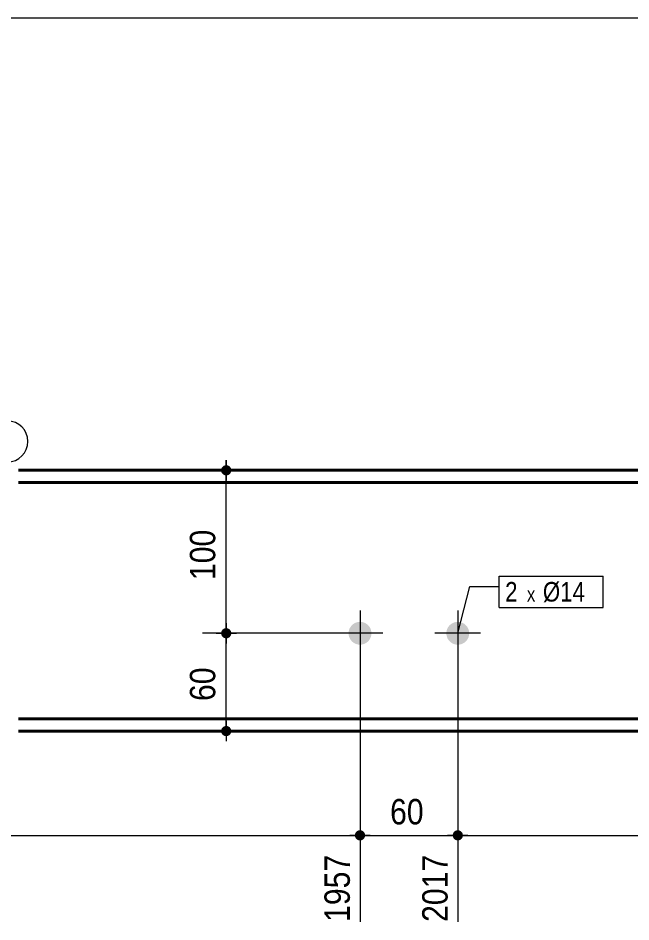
# Model space of a CAD drawing. Header units: millimetres. Extents: x 2 to 287, y 5 to 195.
# Drawn here: x 100.4 to 163.1, y 102.6 to 195 of the extents above; entities that cross this region are included whole.
import ezdxf

# ---------------------------------------------------------------- set-up
doc = ezdxf.new("R2010")
doc.units = ezdxf.units.MM
for name, color, linetype, lineweight in [('Boulon', 7, 'Continuous', 0), ('Cotation', 7, 'Continuous', 0), ('Désignation boulon', 3, 'Continuous', 0), ('Feuille dessin', 5, 'Continuous', 0), ('Piece', 2, 'Continuous', 0), ('Repère pièce', 3, 'Continuous', 0)]:
    doc.layers.add(name, color=color, linetype=linetype, lineweight=lineweight)
doc.styles.add('ARIAL', font='ARIAL.TTF')
doc.styles.add('COMIC_SANS_MS', font='COMIC.TTF')

# ---------------------------------------------------------------- blocks, each defined once
blk = doc.blocks.new('*A1')
at = {"layer": 'Boulon'}
for points in [[(135.39, 133.249), (135.418, 133.248), (135.447, 133.247), (135.475, 133.244), (135.504, 133.241), (135.532, 133.237), (135.56, 133.233), (135.589, 133.227), (135.617, 133.221), (135.644, 133.215), (135.672, 133.208), (135.7, 133.2), (135.727, 133.191), (135.754, 133.182), (135.781, 133.172), (135.807, 133.161), (135.834, 133.15), (135.86, 133.138), (135.886, 133.125), (135.911, 133.112), (135.936, 133.098), (135.961, 133.084), (135.985, 133.069), (136.009, 133.053), (136.033, 133.037), (136.056, 133.02), (136.079, 133.003), (136.101, 132.985), (136.123, 132.967), (136.144, 132.948), (136.165, 132.928), (136.186, 132.908), (136.206, 132.888), (136.225, 132.867), (136.244, 132.845), (136.263, 132.823), (136.281, 132.801), (136.298, 132.778), (136.315, 132.755), (136.331, 132.731), (136.347, 132.707), (136.362, 132.683), (136.376, 132.658), (136.39, 132.633), (136.403, 132.608), (136.416, 132.582), (136.428, 132.556), (136.439, 132.53), (136.449, 132.503), (136.459, 132.476), (136.469, 132.449), (136.477, 132.422), (136.485, 132.394), (136.493, 132.367), (136.499, 132.339), (136.505, 132.311), (136.51, 132.283), (136.515, 132.254), (136.519, 132.226), (136.522, 132.198), (136.524, 132.169), (136.526, 132.14), (136.527, 132.112), (136.528, 132.083), (136.527, 132.055), (136.526, 132.026), (136.524, 131.997), (136.522, 131.969), (136.519, 131.94), (136.515, 131.912), (136.51, 131.884), (136.505, 131.856), (136.499, 131.828), (136.493, 131.8), (136.485, 131.772), (136.477, 131.744), (136.469, 131.717), (136.459, 131.69), (136.449, 131.663), (136.439, 131.637), (136.428, 131.61), (136.416, 131.584), (136.403, 131.559), (136.39, 131.533), (136.376, 131.508), (136.362, 131.483), (136.347, 131.459), (136.331, 131.435), (136.315, 131.411), (136.298, 131.388), (136.281, 131.365), (136.263, 131.343), (136.244, 131.321), (136.225, 131.3), (136.206, 131.279), (136.186, 131.258), (136.165, 131.238), (136.144, 131.219), (136.123, 131.2), (136.101, 131.181), (136.079, 131.163), (136.056, 131.146), (136.033, 131.129), (136.009, 131.113), (135.985, 131.097), (135.961, 131.082), (135.936, 131.068), (135.911, 131.054), (135.886, 131.041), (135.86, 131.028), (135.834, 131.017), (135.807, 131.005), (135.781, 130.995), (135.754, 130.985), (135.727, 130.975), (135.7, 130.967), (135.672, 130.959), (135.644, 130.951), (135.617, 130.945), (135.589, 130.939), (135.56, 130.934), (135.532, 130.929), (135.504, 130.925), (135.475, 130.922), (135.447, 130.92), (135.418, 130.918), (135.39, 130.917), (135.361, 130.916), (135.332, 130.917), (135.304, 130.918), (135.275, 130.92), (135.247, 130.922), (135.218, 130.925), (135.19, 130.929), (135.161, 130.934), (135.133, 130.939), (135.105, 130.945), (135.077, 130.951), (135.05, 130.959), (135.022, 130.967), (134.995, 130.975), (134.968, 130.985), (134.941, 130.995), (134.914, 131.005), (134.888, 131.017), (134.862, 131.028), (134.836, 131.041), (134.811, 131.054), (134.786, 131.068), (134.761, 131.082), (134.737, 131.097), (134.713, 131.113), (134.689, 131.129), (134.666, 131.146), (134.643, 131.163), (134.621, 131.181), (134.599, 131.2), (134.577, 131.219), (134.556, 131.238), (134.536, 131.258), (134.516, 131.279), (134.497, 131.3), (134.478, 131.321), (134.459, 131.343), (134.441, 131.365), (134.424, 131.388), (134.407, 131.411), (134.391, 131.435), (134.375, 131.459), (134.36, 131.483), (134.346, 131.508), (134.332, 131.533), (134.319, 131.559), (134.306, 131.584), (134.294, 131.61), (134.283, 131.637), (134.272, 131.663), (134.262, 131.69), (134.253, 131.717), (134.245, 131.744), (134.237, 131.772), (134.229, 131.8), (134.223, 131.828), (134.217, 131.856), (134.211, 131.884), (134.207, 131.912), (134.203, 131.94), (134.2, 131.969), (134.197, 131.997), (134.196, 132.026), (134.195, 132.055), (134.194, 132.083), (134.195, 132.112), (134.196, 132.14), (134.197, 132.169), (134.2, 132.198), (134.203, 132.226), (134.207, 132.254), (134.211, 132.283), (134.217, 132.311), (134.223, 132.339), (134.229, 132.367), (134.237, 132.394), (134.245, 132.422), (134.253, 132.449), (134.262, 132.476), (134.272, 132.503), (134.283, 132.53), (134.294, 132.556), (134.306, 132.582), (134.319, 132.608), (134.332, 132.633), (134.346, 132.658), (134.36, 132.683), (134.375, 132.707), (134.391, 132.731), (134.407, 132.755), (134.424, 132.778), (134.441, 132.801), (134.459, 132.823), (134.478, 132.845), (134.497, 132.867), (134.516, 132.888), (134.536, 132.908), (134.556, 132.928), (134.577, 132.948), (134.599, 132.967), (134.621, 132.985), (134.643, 133.003), (134.666, 133.02), (134.689, 133.037), (134.713, 133.053), (134.737, 133.069), (134.761, 133.084), (134.786, 133.098), (134.811, 133.112), (134.836, 133.125), (134.862, 133.138), (134.888, 133.15), (134.914, 133.161), (134.941, 133.172), (134.968, 133.182), (134.995, 133.191), (135.022, 133.2), (135.05, 133.208), (135.077, 133.215), (135.105, 133.221), (135.133, 133.227), (135.161, 133.233), (135.19, 133.237), (135.218, 133.241), (135.247, 133.244), (135.275, 133.247), (135.304, 133.248), (135.332, 133.249), (135.361, 133.25)], [(145.39, 133.249), (145.418, 133.248), (145.447, 133.247), (145.475, 133.244), (145.504, 133.241), (145.532, 133.237), (145.56, 133.233), (145.589, 133.227), (145.617, 133.221), (145.644, 133.215), (145.672, 133.208), (145.7, 133.2), (145.727, 133.191), (145.754, 133.182), (145.781, 133.172), (145.807, 133.161), (145.834, 133.15), (145.86, 133.138), (145.886, 133.125), (145.911, 133.112), (145.936, 133.098), (145.961, 133.084), (145.985, 133.069), (146.009, 133.053), (146.033, 133.037), (146.056, 133.02), (146.079, 133.003), (146.101, 132.985), (146.123, 132.967), (146.144, 132.948), (146.165, 132.928), (146.186, 132.908), (146.206, 132.888), (146.225, 132.867), (146.244, 132.845), (146.263, 132.823), (146.281, 132.801), (146.298, 132.778), (146.315, 132.755), (146.331, 132.731), (146.347, 132.707), (146.362, 132.683), (146.376, 132.658), (146.39, 132.633), (146.403, 132.608), (146.416, 132.582), (146.428, 132.556), (146.439, 132.53), (146.449, 132.503), (146.459, 132.476), (146.469, 132.449), (146.477, 132.422), (146.485, 132.394), (146.493, 132.367), (146.499, 132.339), (146.505, 132.311), (146.51, 132.283), (146.515, 132.254), (146.519, 132.226), (146.522, 132.198), (146.524, 132.169), (146.526, 132.14), (146.527, 132.112), (146.528, 132.083), (146.527, 132.055), (146.526, 132.026), (146.524, 131.997), (146.522, 131.969), (146.519, 131.94), (146.515, 131.912), (146.51, 131.884), (146.505, 131.856), (146.499, 131.828), (146.493, 131.8), (146.485, 131.772), (146.477, 131.744), (146.469, 131.717), (146.459, 131.69), (146.449, 131.663), (146.439, 131.637), (146.428, 131.61), (146.416, 131.584), (146.403, 131.559), (146.39, 131.533), (146.376, 131.508), (146.362, 131.483), (146.347, 131.459), (146.331, 131.435), (146.315, 131.411), (146.298, 131.388), (146.281, 131.365), (146.263, 131.343), (146.244, 131.321), (146.225, 131.3), (146.206, 131.279), (146.186, 131.258), (146.165, 131.238), (146.144, 131.219), (146.123, 131.2), (146.101, 131.181), (146.079, 131.163), (146.056, 131.146), (146.033, 131.129), (146.009, 131.113), (145.985, 131.097), (145.961, 131.082), (145.936, 131.068), (145.911, 131.054), (145.886, 131.041), (145.86, 131.028), (145.834, 131.017), (145.807, 131.005), (145.781, 130.995), (145.754, 130.985), (145.727, 130.975), (145.7, 130.967), (145.672, 130.959), (145.644, 130.951), (145.617, 130.945), (145.589, 130.939), (145.56, 130.934), (145.532, 130.929), (145.504, 130.925), (145.475, 130.922), (145.447, 130.92), (145.418, 130.918), (145.39, 130.917), (145.361, 130.916), (145.332, 130.917), (145.304, 130.918), (145.275, 130.92), (145.247, 130.922), (145.218, 130.925), (145.19, 130.929), (145.161, 130.934), (145.133, 130.939), (145.105, 130.945), (145.077, 130.951), (145.05, 130.959), (145.022, 130.967), (144.995, 130.975), (144.968, 130.985), (144.941, 130.995), (144.914, 131.005), (144.888, 131.017), (144.862, 131.028), (144.836, 131.041), (144.811, 131.054), (144.786, 131.068), (144.761, 131.082), (144.737, 131.097), (144.713, 131.113), (144.689, 131.129), (144.666, 131.146), (144.643, 131.163), (144.621, 131.181), (144.599, 131.2), (144.577, 131.219), (144.556, 131.238), (144.536, 131.258), (144.516, 131.279), (144.497, 131.3), (144.478, 131.321), (144.459, 131.343), (144.441, 131.365), (144.424, 131.388), (144.407, 131.411), (144.391, 131.435), (144.375, 131.459), (144.36, 131.483), (144.346, 131.508), (144.332, 131.533), (144.319, 131.559), (144.306, 131.584), (144.294, 131.61), (144.283, 131.637), (144.272, 131.663), (144.262, 131.69), (144.253, 131.717), (144.245, 131.744), (144.237, 131.772), (144.229, 131.8), (144.223, 131.828), (144.217, 131.856), (144.211, 131.884), (144.207, 131.912), (144.203, 131.94), (144.2, 131.969), (144.197, 131.997), (144.196, 132.026), (144.195, 132.055), (144.194, 132.083), (144.195, 132.112), (144.196, 132.14), (144.197, 132.169), (144.2, 132.198), (144.203, 132.226), (144.207, 132.254), (144.211, 132.283), (144.217, 132.311), (144.223, 132.339), (144.229, 132.367), (144.237, 132.394), (144.245, 132.422), (144.253, 132.449), (144.262, 132.476), (144.272, 132.503), (144.283, 132.53), (144.294, 132.556), (144.306, 132.582), (144.319, 132.608), (144.332, 132.633), (144.346, 132.658), (144.36, 132.683), (144.375, 132.707), (144.391, 132.731), (144.407, 132.755), (144.424, 132.778), (144.441, 132.801), (144.459, 132.823), (144.478, 132.845), (144.497, 132.867), (144.516, 132.888), (144.536, 132.908), (144.556, 132.928), (144.577, 132.948), (144.599, 132.967), (144.621, 132.985), (144.643, 133.003), (144.666, 133.02), (144.689, 133.037), (144.713, 133.053), (144.737, 133.069), (144.761, 133.084), (144.786, 133.098), (144.811, 133.112), (144.836, 133.125), (144.862, 133.138), (144.888, 133.15), (144.914, 133.161), (144.941, 133.172), (144.968, 133.182), (144.995, 133.191), (145.022, 133.2), (145.05, 133.208), (145.077, 133.215), (145.105, 133.221), (145.133, 133.227), (145.161, 133.233), (145.19, 133.237), (145.218, 133.241), (145.247, 133.244), (145.275, 133.247), (145.304, 133.248), (145.332, 133.249), (145.361, 133.25)]]:
    blk.add_hatch(color=256, dxfattribs=at).paths.add_polyline_path(points, flags=17)
at = {"layer": 'Boulon', "linetype": 'Continuous', "lineweight": 0}
for p, q in [((135.361, 134.416), (135.361, 129.75)), ((145.361, 134.416), (145.361, 129.75)), ((137.694, 132.083), (133.028, 132.083)), ((147.694, 132.083), (143.028, 132.083))]:
    blk.add_line(p, q, dxfattribs=at)
blk = doc.blocks.new('*A4')
at = {"layer": 'Piece', "color": 2, "linetype": 'Continuous', "lineweight": 40}
for p, q in [((180.277622, 148.750443), (100.444289, 148.750443)), ((180.277622, 147.517109), (100.444289, 147.517109)), ((100.444289, 123.317109), (180.277622, 123.317109)), ((180.277622, 122.083776), (100.444289, 122.083776))]:
    blk.add_line(p, q, dxfattribs=at)
blk = doc.blocks.new('*A5')
at = {"layer": 'Feuille dessin', "linetype": 'Continuous', "lineweight": 0}
blk.add_line((282, 195), (5, 195), dxfattribs=at)
blk = doc.blocks.new('*A10')
at = {"layer": 'Cotation'}
for points in [[(121.654, 131.564), (121.629, 131.566), (121.604, 131.569), (121.579, 131.573), (121.554, 131.579), (121.529, 131.586), (121.505, 131.594), (121.481, 131.603), (121.458, 131.613), (121.435, 131.625), (121.413, 131.637), (121.391, 131.651), (121.37, 131.665), (121.35, 131.681), (121.331, 131.698), (121.312, 131.715), (121.295, 131.734), (121.278, 131.753), (121.262, 131.773), (121.248, 131.794), (121.234, 131.816), (121.221, 131.838), (121.21, 131.861), (121.2, 131.884), (121.19, 131.908), (121.182, 131.932), (121.176, 131.957), (121.17, 131.982), (121.166, 132.007), (121.163, 132.032), (121.161, 132.058), (121.16, 132.083), (121.161, 132.109), (121.163, 132.134), (121.166, 132.159), (121.17, 132.185), (121.176, 132.21), (121.182, 132.234), (121.19, 132.258), (121.2, 132.282), (121.21, 132.305), (121.221, 132.328), (121.234, 132.35), (121.248, 132.372), (121.262, 132.393), (121.278, 132.413), (121.295, 132.432), (121.312, 132.451), (121.331, 132.468), (121.35, 132.485), (121.37, 132.501), (121.391, 132.516), (121.413, 132.529), (121.435, 132.542), (121.458, 132.553), (121.481, 132.564), (121.505, 132.573), (121.529, 132.581), (121.554, 132.588), (121.579, 132.593), (121.604, 132.598), (121.629, 132.601), (121.654, 132.603), (121.68, 132.603), (121.706, 132.603), (121.731, 132.601), (121.756, 132.598), (121.781, 132.593), (121.806, 132.588), (121.831, 132.581), (121.855, 132.573), (121.879, 132.564), (121.902, 132.553), (121.925, 132.542), (121.947, 132.529), (121.969, 132.516), (121.99, 132.501), (122.01, 132.485), (122.029, 132.468), (122.048, 132.451), (122.065, 132.432), (122.082, 132.413), (122.098, 132.393), (122.112, 132.372), (122.126, 132.35), (122.139, 132.328), (122.15, 132.305), (122.16, 132.282), (122.17, 132.258), (122.178, 132.234), (122.184, 132.21), (122.19, 132.185), (122.194, 132.159), (122.197, 132.134), (122.199, 132.109), (122.2, 132.083), (122.199, 132.058), (122.197, 132.032), (122.194, 132.007), (122.19, 131.982), (122.184, 131.957), (122.178, 131.932), (122.17, 131.908), (122.16, 131.884), (122.15, 131.861), (122.139, 131.838), (122.126, 131.816), (122.112, 131.794), (122.098, 131.773), (122.082, 131.753), (122.065, 131.734), (122.048, 131.715), (122.029, 131.698), (122.01, 131.681), (121.99, 131.665), (121.969, 131.651), (121.947, 131.637), (121.925, 131.625), (121.902, 131.613), (121.879, 131.603), (121.855, 131.594), (121.831, 131.586), (121.806, 131.579), (121.781, 131.573), (121.756, 131.569), (121.731, 131.566), (121.706, 131.564), (121.68, 131.563)], [(121.654, 121.564), (121.629, 121.566), (121.604, 121.569), (121.579, 121.574), (121.554, 121.579), (121.529, 121.586), (121.505, 121.594), (121.481, 121.603), (121.458, 121.614), (121.435, 121.625), (121.413, 121.638), (121.391, 121.651), (121.37, 121.666), (121.35, 121.682), (121.331, 121.698), (121.312, 121.716), (121.295, 121.735), (121.278, 121.754), (121.262, 121.774), (121.248, 121.795), (121.234, 121.816), (121.221, 121.839), (121.21, 121.861), (121.2, 121.885), (121.19, 121.909), (121.182, 121.933), (121.176, 121.957), (121.17, 121.982), (121.166, 122.007), (121.163, 122.033), (121.161, 122.058), (121.16, 122.084), (121.161, 122.109), (121.163, 122.135), (121.166, 122.16), (121.17, 122.185), (121.176, 122.21), (121.182, 122.235), (121.19, 122.259), (121.2, 122.283), (121.21, 122.306), (121.221, 122.329), (121.234, 122.351), (121.248, 122.373), (121.262, 122.394), (121.278, 122.414), (121.295, 122.433), (121.312, 122.451), (121.331, 122.469), (121.35, 122.486), (121.37, 122.501), (121.391, 122.516), (121.413, 122.53), (121.435, 122.542), (121.458, 122.554), (121.481, 122.564), (121.505, 122.573), (121.529, 122.581), (121.554, 122.588), (121.579, 122.594), (121.604, 122.598), (121.629, 122.601), (121.654, 122.603), (121.68, 122.604), (121.706, 122.603), (121.731, 122.601), (121.756, 122.598), (121.781, 122.594), (121.806, 122.588), (121.831, 122.581), (121.855, 122.573), (121.879, 122.564), (121.902, 122.554), (121.925, 122.542), (121.947, 122.53), (121.969, 122.516), (121.99, 122.501), (122.01, 122.486), (122.029, 122.469), (122.048, 122.451), (122.065, 122.433), (122.082, 122.414), (122.098, 122.394), (122.112, 122.373), (122.126, 122.351), (122.139, 122.329), (122.15, 122.306), (122.16, 122.283), (122.17, 122.259), (122.178, 122.235), (122.184, 122.21), (122.19, 122.185), (122.194, 122.16), (122.197, 122.135), (122.199, 122.109), (122.2, 122.084), (122.199, 122.058), (122.197, 122.033), (122.194, 122.007), (122.19, 121.982), (122.184, 121.957), (122.178, 121.933), (122.17, 121.909), (122.16, 121.885), (122.15, 121.861), (122.139, 121.839), (122.126, 121.816), (122.112, 121.795), (122.098, 121.774), (122.082, 121.754), (122.065, 121.735), (122.048, 121.716), (122.029, 121.698), (122.01, 121.682), (121.99, 121.666), (121.969, 121.651), (121.947, 121.638), (121.925, 121.625), (121.902, 121.614), (121.879, 121.603), (121.855, 121.594), (121.831, 121.586), (121.806, 121.579), (121.781, 121.574), (121.756, 121.569), (121.731, 121.566), (121.706, 121.564), (121.68, 121.564)]]:
    blk.add_hatch(color=256, dxfattribs=at).paths.add_polyline_path(points, flags=17)
at = {"layer": 'Cotation', "linetype": 'Continuous', "lineweight": 0}
for p, q in [((121.68, 133.123), (121.68, 131.043)), ((121.68, 132.083), (121.68, 133.123)), ((134.361, 132.083), (119.26, 132.083)), ((120.64, 132.083), (122.72, 132.083)), ((121.68, 122.084), (121.68, 132.083)), ((121.68, 123.124), (121.68, 121.044)), ((134.361, 122.084), (119.26, 122.084)), ((120.64, 122.084), (122.72, 122.084)), ((121.68, 122.084), (121.68, 121.044))]:
    blk.add_line(p, q, dxfattribs=at)
at = {"layer": 'Cotation'}
for p in [(121.68, 132.083), (121.68, 122.084)]:
    blk.add_point(p, dxfattribs=at)
at = {"layer": 'Cotation', "style": 'ARIAL', "width": 0.85}
blk.add_text('60', height=2.6, rotation=90.00021, dxfattribs=at).set_placement((120.56, 125.155))
blk = doc.blocks.new('*A11')
at = {"layer": 'Cotation'}
for points in [[(121.654, 148.231), (121.629, 148.233), (121.604, 148.236), (121.579, 148.24), (121.554, 148.246), (121.529, 148.253), (121.505, 148.261), (121.481, 148.27), (121.458, 148.28), (121.435, 148.292), (121.413, 148.304), (121.391, 148.318), (121.37, 148.333), (121.35, 148.348), (121.331, 148.365), (121.312, 148.383), (121.295, 148.401), (121.278, 148.421), (121.262, 148.441), (121.248, 148.462), (121.234, 148.483), (121.221, 148.505), (121.21, 148.528), (121.2, 148.551), (121.19, 148.575), (121.182, 148.599), (121.176, 148.624), (121.17, 148.649), (121.166, 148.674), (121.163, 148.699), (121.161, 148.725), (121.16, 148.75), (121.161, 148.776), (121.163, 148.801), (121.166, 148.827), (121.17, 148.852), (121.176, 148.877), (121.182, 148.901), (121.19, 148.926), (121.2, 148.949), (121.21, 148.973), (121.221, 148.996), (121.234, 149.018), (121.248, 149.039), (121.262, 149.06), (121.278, 149.08), (121.295, 149.1), (121.312, 149.118), (121.331, 149.136), (121.35, 149.152), (121.37, 149.168), (121.391, 149.183), (121.413, 149.196), (121.435, 149.209), (121.458, 149.221), (121.481, 149.231), (121.505, 149.24), (121.529, 149.248), (121.554, 149.255), (121.579, 149.26), (121.604, 149.265), (121.629, 149.268), (121.654, 149.27), (121.68, 149.27), (121.706, 149.27), (121.731, 149.268), (121.756, 149.265), (121.781, 149.26), (121.806, 149.255), (121.831, 149.248), (121.855, 149.24), (121.879, 149.231), (121.902, 149.221), (121.925, 149.209), (121.947, 149.196), (121.969, 149.183), (121.99, 149.168), (122.01, 149.152), (122.029, 149.136), (122.048, 149.118), (122.065, 149.1), (122.082, 149.08), (122.098, 149.06), (122.112, 149.039), (122.126, 149.018), (122.139, 148.996), (122.15, 148.973), (122.16, 148.949), (122.17, 148.926), (122.178, 148.901), (122.184, 148.877), (122.19, 148.852), (122.194, 148.827), (122.197, 148.801), (122.199, 148.776), (122.2, 148.75), (122.199, 148.725), (122.197, 148.699), (122.194, 148.674), (122.19, 148.649), (122.184, 148.624), (122.178, 148.599), (122.17, 148.575), (122.16, 148.551), (122.15, 148.528), (122.139, 148.505), (122.126, 148.483), (122.112, 148.462), (122.098, 148.441), (122.082, 148.421), (122.065, 148.401), (122.048, 148.383), (122.029, 148.365), (122.01, 148.348), (121.99, 148.333), (121.969, 148.318), (121.947, 148.304), (121.925, 148.292), (121.902, 148.28), (121.879, 148.27), (121.855, 148.261), (121.831, 148.253), (121.806, 148.246), (121.781, 148.24), (121.756, 148.236), (121.731, 148.233), (121.706, 148.231), (121.68, 148.23)], [(121.654, 131.564), (121.629, 131.566), (121.604, 131.569), (121.579, 131.573), (121.554, 131.579), (121.529, 131.586), (121.505, 131.594), (121.481, 131.603), (121.458, 131.613), (121.435, 131.625), (121.413, 131.637), (121.391, 131.651), (121.37, 131.665), (121.35, 131.681), (121.331, 131.698), (121.312, 131.715), (121.295, 131.734), (121.278, 131.753), (121.262, 131.773), (121.248, 131.794), (121.234, 131.816), (121.221, 131.838), (121.21, 131.861), (121.2, 131.884), (121.19, 131.908), (121.182, 131.932), (121.176, 131.957), (121.17, 131.982), (121.166, 132.007), (121.163, 132.032), (121.161, 132.058), (121.16, 132.083), (121.161, 132.109), (121.163, 132.134), (121.166, 132.159), (121.17, 132.185), (121.176, 132.21), (121.182, 132.234), (121.19, 132.258), (121.2, 132.282), (121.21, 132.305), (121.221, 132.328), (121.234, 132.35), (121.248, 132.372), (121.262, 132.393), (121.278, 132.413), (121.295, 132.432), (121.312, 132.451), (121.331, 132.468), (121.35, 132.485), (121.37, 132.501), (121.391, 132.516), (121.413, 132.529), (121.435, 132.542), (121.458, 132.553), (121.481, 132.564), (121.505, 132.573), (121.529, 132.581), (121.554, 132.588), (121.579, 132.593), (121.604, 132.598), (121.629, 132.601), (121.654, 132.603), (121.68, 132.603), (121.706, 132.603), (121.731, 132.601), (121.756, 132.598), (121.781, 132.593), (121.806, 132.588), (121.831, 132.581), (121.855, 132.573), (121.879, 132.564), (121.902, 132.553), (121.925, 132.542), (121.947, 132.529), (121.969, 132.516), (121.99, 132.501), (122.01, 132.485), (122.029, 132.468), (122.048, 132.451), (122.065, 132.432), (122.082, 132.413), (122.098, 132.393), (122.112, 132.372), (122.126, 132.35), (122.139, 132.328), (122.15, 132.305), (122.16, 132.282), (122.17, 132.258), (122.178, 132.234), (122.184, 132.21), (122.19, 132.185), (122.194, 132.159), (122.197, 132.134), (122.199, 132.109), (122.2, 132.083), (122.199, 132.058), (122.197, 132.032), (122.194, 132.007), (122.19, 131.982), (122.184, 131.957), (122.178, 131.932), (122.17, 131.908), (122.16, 131.884), (122.15, 131.861), (122.139, 131.838), (122.126, 131.816), (122.112, 131.794), (122.098, 131.773), (122.082, 131.753), (122.065, 131.734), (122.048, 131.715), (122.029, 131.698), (122.01, 131.681), (121.99, 131.665), (121.969, 131.651), (121.947, 131.637), (121.925, 131.625), (121.902, 131.613), (121.879, 131.603), (121.855, 131.594), (121.831, 131.586), (121.806, 131.579), (121.781, 131.573), (121.756, 131.569), (121.731, 131.566), (121.706, 131.564), (121.68, 131.563)]]:
    blk.add_hatch(color=256, dxfattribs=at).paths.add_polyline_path(points, flags=17)
at = {"layer": 'Cotation', "linetype": 'Continuous', "lineweight": 0}
for p, q in [((121.68, 149.79), (121.68, 147.71)), ((121.68, 148.75), (121.68, 149.79)), ((134.361, 148.75), (119.26, 148.75)), ((120.64, 148.75), (122.72, 148.75)), ((121.68, 132.083), (121.68, 148.75)), ((121.68, 133.123), (121.68, 131.043)), ((134.361, 132.083), (119.26, 132.083)), ((120.64, 132.083), (122.72, 132.083)), ((121.68, 132.083), (121.68, 131.043))]:
    blk.add_line(p, q, dxfattribs=at)
at = {"layer": 'Cotation'}
for p in [(121.68, 148.75), (121.68, 132.083)]:
    blk.add_point(p, dxfattribs=at)
at = {"layer": 'Cotation', "style": 'ARIAL', "width": 0.85}
blk.add_text('100', height=2.6, rotation=90.00021, dxfattribs=at).set_placement((120.56, 137.524))
blk = doc.blocks.new('*A23')
at = {"layer": 'Cotation'}
for points in [[(48.152, 110.898), (48.126, 110.9), (48.101, 110.903), (48.076, 110.907), (48.051, 110.913), (48.026, 110.92), (48.002, 110.928), (47.978, 110.937), (47.955, 110.947), (47.932, 110.959), (47.91, 110.971), (47.888, 110.985), (47.868, 110.999), (47.848, 111.015), (47.828, 111.032), (47.81, 111.049), (47.792, 111.068), (47.775, 111.087), (47.76, 111.107), (47.745, 111.128), (47.731, 111.15), (47.719, 111.172), (47.707, 111.195), (47.697, 111.218), (47.688, 111.242), (47.68, 111.266), (47.673, 111.291), (47.667, 111.316), (47.663, 111.341), (47.66, 111.366), (47.658, 111.392), (47.657, 111.417), (47.658, 111.443), (47.66, 111.468), (47.663, 111.493), (47.667, 111.519), (47.673, 111.543), (47.68, 111.568), (47.688, 111.592), (47.697, 111.616), (47.707, 111.639), (47.719, 111.662), (47.731, 111.684), (47.745, 111.706), (47.76, 111.727), (47.775, 111.747), (47.792, 111.766), (47.81, 111.785), (47.828, 111.802), (47.848, 111.819), (47.868, 111.835), (47.888, 111.849), (47.91, 111.863), (47.932, 111.876), (47.955, 111.887), (47.978, 111.898), (48.002, 111.907), (48.026, 111.915), (48.051, 111.922), (48.076, 111.927), (48.101, 111.931), (48.126, 111.935), (48.152, 111.936), (48.177, 111.937), (48.203, 111.936), (48.228, 111.935), (48.254, 111.931), (48.279, 111.927), (48.304, 111.922), (48.328, 111.915), (48.353, 111.907), (48.376, 111.898), (48.4, 111.887), (48.423, 111.876), (48.445, 111.863), (48.466, 111.849), (48.487, 111.835), (48.507, 111.819), (48.527, 111.802), (48.545, 111.785), (48.563, 111.766), (48.579, 111.747), (48.595, 111.727), (48.61, 111.706), (48.623, 111.684), (48.636, 111.662), (48.647, 111.639), (48.658, 111.616), (48.667, 111.592), (48.675, 111.568), (48.682, 111.543), (48.687, 111.519), (48.692, 111.493), (48.695, 111.468), (48.697, 111.443), (48.697, 111.417), (48.697, 111.392), (48.695, 111.366), (48.692, 111.341), (48.687, 111.316), (48.682, 111.291), (48.675, 111.266), (48.667, 111.242), (48.658, 111.218), (48.647, 111.195), (48.636, 111.172), (48.623, 111.15), (48.61, 111.128), (48.595, 111.107), (48.579, 111.087), (48.563, 111.068), (48.545, 111.049), (48.527, 111.032), (48.507, 111.015), (48.487, 110.999), (48.466, 110.985), (48.445, 110.971), (48.423, 110.959), (48.4, 110.947), (48.376, 110.937), (48.353, 110.928), (48.328, 110.92), (48.304, 110.913), (48.279, 110.907), (48.254, 110.903), (48.228, 110.9), (48.203, 110.898), (48.177, 110.897)], [(135.335, 110.898), (135.31, 110.9), (135.285, 110.903), (135.26, 110.907), (135.235, 110.913), (135.21, 110.92), (135.186, 110.928), (135.162, 110.937), (135.139, 110.947), (135.116, 110.959), (135.094, 110.971), (135.072, 110.985), (135.051, 110.999), (135.031, 111.015), (135.012, 111.032), (134.993, 111.049), (134.976, 111.068), (134.959, 111.087), (134.943, 111.107), (134.929, 111.128), (134.915, 111.15), (134.902, 111.172), (134.891, 111.195), (134.881, 111.218), (134.871, 111.242), (134.863, 111.266), (134.857, 111.291), (134.851, 111.316), (134.847, 111.341), (134.843, 111.366), (134.842, 111.392), (134.841, 111.417), (134.842, 111.443), (134.843, 111.468), (134.847, 111.493), (134.851, 111.519), (134.857, 111.543), (134.863, 111.568), (134.871, 111.592), (134.881, 111.616), (134.891, 111.639), (134.902, 111.662), (134.915, 111.684), (134.929, 111.706), (134.943, 111.727), (134.959, 111.747), (134.976, 111.766), (134.993, 111.785), (135.012, 111.802), (135.031, 111.819), (135.051, 111.835), (135.072, 111.849), (135.094, 111.863), (135.116, 111.876), (135.139, 111.887), (135.162, 111.898), (135.186, 111.907), (135.21, 111.915), (135.235, 111.922), (135.26, 111.927), (135.285, 111.931), (135.31, 111.935), (135.335, 111.936), (135.361, 111.937), (135.386, 111.936), (135.412, 111.935), (135.437, 111.931), (135.462, 111.927), (135.487, 111.922), (135.512, 111.915), (135.536, 111.907), (135.56, 111.898), (135.583, 111.887), (135.606, 111.876), (135.628, 111.863), (135.65, 111.849), (135.671, 111.835), (135.691, 111.819), (135.71, 111.802), (135.729, 111.785), (135.746, 111.766), (135.763, 111.747), (135.779, 111.727), (135.793, 111.706), (135.807, 111.684), (135.82, 111.662), (135.831, 111.639), (135.841, 111.616), (135.851, 111.592), (135.859, 111.568), (135.865, 111.543), (135.871, 111.519), (135.875, 111.493), (135.878, 111.468), (135.88, 111.443), (135.881, 111.417), (135.88, 111.392), (135.878, 111.366), (135.875, 111.341), (135.871, 111.316), (135.865, 111.291), (135.859, 111.266), (135.851, 111.242), (135.841, 111.218), (135.831, 111.195), (135.82, 111.172), (135.807, 111.15), (135.793, 111.128), (135.779, 111.107), (135.763, 111.087), (135.746, 111.068), (135.729, 111.049), (135.71, 111.032), (135.691, 111.015), (135.671, 110.999), (135.65, 110.985), (135.628, 110.971), (135.606, 110.959), (135.583, 110.947), (135.56, 110.937), (135.536, 110.928), (135.512, 110.92), (135.487, 110.913), (135.462, 110.907), (135.437, 110.903), (135.412, 110.9), (135.386, 110.898), (135.361, 110.897)]]:
    blk.add_hatch(color=256, dxfattribs=at).paths.add_polyline_path(points, flags=17)
at = {"layer": 'Cotation', "linetype": 'Continuous', "lineweight": 0}
for p, q in [((135.361, 131.083), (135.361, 102.563)), ((48.177, 126.584), (48.177, 115.657)), ((48.177, 112.017), (48.177, 106.42)), ((48.177, 112.017), (48.177, 110.377)), ((135.361, 112.457), (135.361, 110.377)), ((49.217, 111.417), (47.137, 111.417)), ((48.177, 111.417), (47.137, 111.417)), ((48.177, 111.417), (135.361, 111.417)), ((136.401, 111.417), (134.321, 111.417)), ((135.361, 111.417), (136.401, 111.417))]:
    blk.add_line(p, q, dxfattribs=at)
at = {"layer": 'Cotation'}
for p in [(48.177, 111.417), (135.361, 111.417)]:
    blk.add_point(p, dxfattribs=at)
at = {"layer": 'Cotation', "style": 'ARIAL', "width": 0.85}
blk.add_text('1930', height=2.6, dxfattribs=at).set_placement((87.912, 112.537))
blk.add_text('1957', height=2.6, rotation=90.00021, dxfattribs=at).set_placement((134.321, 102.563))
blk = doc.blocks.new('*A24')
at = {"layer": 'Cotation'}
for points in [[(135.335, 110.898), (135.31, 110.9), (135.285, 110.903), (135.26, 110.907), (135.235, 110.913), (135.21, 110.92), (135.186, 110.928), (135.162, 110.937), (135.139, 110.947), (135.116, 110.959), (135.094, 110.971), (135.072, 110.985), (135.051, 110.999), (135.031, 111.015), (135.012, 111.032), (134.993, 111.049), (134.976, 111.068), (134.959, 111.087), (134.943, 111.107), (134.929, 111.128), (134.915, 111.15), (134.902, 111.172), (134.891, 111.195), (134.881, 111.218), (134.871, 111.242), (134.863, 111.266), (134.857, 111.291), (134.851, 111.316), (134.847, 111.341), (134.843, 111.366), (134.842, 111.392), (134.841, 111.417), (134.842, 111.443), (134.843, 111.468), (134.847, 111.493), (134.851, 111.519), (134.857, 111.543), (134.863, 111.568), (134.871, 111.592), (134.881, 111.616), (134.891, 111.639), (134.902, 111.662), (134.915, 111.684), (134.929, 111.706), (134.943, 111.727), (134.959, 111.747), (134.976, 111.766), (134.993, 111.785), (135.012, 111.802), (135.031, 111.819), (135.051, 111.835), (135.072, 111.849), (135.094, 111.863), (135.116, 111.876), (135.139, 111.887), (135.162, 111.898), (135.186, 111.907), (135.21, 111.915), (135.235, 111.922), (135.26, 111.927), (135.285, 111.931), (135.31, 111.935), (135.335, 111.936), (135.361, 111.937), (135.386, 111.936), (135.412, 111.935), (135.437, 111.931), (135.462, 111.927), (135.487, 111.922), (135.512, 111.915), (135.536, 111.907), (135.56, 111.898), (135.583, 111.887), (135.606, 111.876), (135.628, 111.863), (135.65, 111.849), (135.671, 111.835), (135.691, 111.819), (135.71, 111.802), (135.729, 111.785), (135.746, 111.766), (135.763, 111.747), (135.779, 111.727), (135.793, 111.706), (135.807, 111.684), (135.82, 111.662), (135.831, 111.639), (135.841, 111.616), (135.851, 111.592), (135.859, 111.568), (135.865, 111.543), (135.871, 111.519), (135.875, 111.493), (135.878, 111.468), (135.88, 111.443), (135.881, 111.417), (135.88, 111.392), (135.878, 111.366), (135.875, 111.341), (135.871, 111.316), (135.865, 111.291), (135.859, 111.266), (135.851, 111.242), (135.841, 111.218), (135.831, 111.195), (135.82, 111.172), (135.807, 111.15), (135.793, 111.128), (135.779, 111.107), (135.763, 111.087), (135.746, 111.068), (135.729, 111.049), (135.71, 111.032), (135.691, 111.015), (135.671, 110.999), (135.65, 110.985), (135.628, 110.971), (135.606, 110.959), (135.583, 110.947), (135.56, 110.937), (135.536, 110.928), (135.512, 110.92), (135.487, 110.913), (135.462, 110.907), (135.437, 110.903), (135.412, 110.9), (135.386, 110.898), (135.361, 110.897)], [(145.335, 110.898), (145.31, 110.9), (145.285, 110.903), (145.26, 110.907), (145.235, 110.913), (145.21, 110.92), (145.186, 110.928), (145.162, 110.937), (145.139, 110.947), (145.116, 110.959), (145.094, 110.971), (145.072, 110.985), (145.051, 110.999), (145.031, 111.015), (145.012, 111.032), (144.993, 111.049), (144.976, 111.068), (144.959, 111.087), (144.943, 111.107), (144.929, 111.128), (144.915, 111.15), (144.902, 111.172), (144.891, 111.195), (144.881, 111.218), (144.871, 111.242), (144.863, 111.266), (144.857, 111.291), (144.851, 111.316), (144.847, 111.341), (144.843, 111.366), (144.842, 111.392), (144.841, 111.417), (144.842, 111.443), (144.843, 111.468), (144.847, 111.493), (144.851, 111.519), (144.857, 111.543), (144.863, 111.568), (144.871, 111.592), (144.881, 111.616), (144.891, 111.639), (144.902, 111.662), (144.915, 111.684), (144.929, 111.706), (144.943, 111.727), (144.959, 111.747), (144.976, 111.766), (144.993, 111.785), (145.012, 111.802), (145.031, 111.819), (145.051, 111.835), (145.072, 111.849), (145.094, 111.863), (145.116, 111.876), (145.139, 111.887), (145.162, 111.898), (145.186, 111.907), (145.21, 111.915), (145.235, 111.922), (145.26, 111.927), (145.285, 111.931), (145.31, 111.935), (145.335, 111.936), (145.361, 111.937), (145.386, 111.936), (145.412, 111.935), (145.437, 111.931), (145.462, 111.927), (145.487, 111.922), (145.512, 111.915), (145.536, 111.907), (145.56, 111.898), (145.583, 111.887), (145.606, 111.876), (145.628, 111.863), (145.65, 111.849), (145.671, 111.835), (145.691, 111.819), (145.71, 111.802), (145.729, 111.785), (145.746, 111.766), (145.763, 111.747), (145.779, 111.727), (145.793, 111.706), (145.807, 111.684), (145.82, 111.662), (145.831, 111.639), (145.841, 111.616), (145.851, 111.592), (145.859, 111.568), (145.865, 111.543), (145.871, 111.519), (145.875, 111.493), (145.878, 111.468), (145.88, 111.443), (145.881, 111.417), (145.88, 111.392), (145.878, 111.366), (145.875, 111.341), (145.871, 111.316), (145.865, 111.291), (145.859, 111.266), (145.851, 111.242), (145.841, 111.218), (145.831, 111.195), (145.82, 111.172), (145.807, 111.15), (145.793, 111.128), (145.779, 111.107), (145.763, 111.087), (145.746, 111.068), (145.729, 111.049), (145.71, 111.032), (145.691, 111.015), (145.671, 110.999), (145.65, 110.985), (145.628, 110.971), (145.606, 110.959), (145.583, 110.947), (145.56, 110.937), (145.536, 110.928), (145.512, 110.92), (145.487, 110.913), (145.462, 110.907), (145.437, 110.903), (145.412, 110.9), (145.386, 110.898), (145.361, 110.897)]]:
    blk.add_hatch(color=256, dxfattribs=at).paths.add_polyline_path(points, flags=17)
at = {"layer": 'Cotation', "linetype": 'Continuous', "lineweight": 0}
for p, q in [((135.361, 131.083), (135.361, 102.563)), ((145.361, 131.083), (145.361, 102.563)), ((135.361, 112.457), (135.361, 110.377)), ((145.361, 112.457), (145.361, 110.377)), ((136.401, 111.417), (134.321, 111.417)), ((135.361, 111.417), (134.321, 111.417)), ((135.361, 111.417), (145.361, 111.417)), ((146.401, 111.417), (144.321, 111.417)), ((145.361, 111.417), (146.401, 111.417))]:
    blk.add_line(p, q, dxfattribs=at)
at = {"layer": 'Cotation'}
for p in [(135.361, 111.417), (145.361, 111.417)]:
    blk.add_point(p, dxfattribs=at)
at = {"layer": 'Cotation', "style": 'ARIAL', "width": 0.85}
blk.add_text('60', height=2.6, dxfattribs=at).set_placement((138.433, 112.537))
blk.add_text('2017', height=2.6, rotation=90.00021, dxfattribs=at).set_placement((144.321, 102.563))
blk = doc.blocks.new('*A25')
at = {"layer": 'Cotation'}
for points in [[(145.335, 110.898), (145.31, 110.9), (145.285, 110.903), (145.26, 110.907), (145.235, 110.913), (145.21, 110.92), (145.186, 110.928), (145.162, 110.937), (145.139, 110.947), (145.116, 110.959), (145.094, 110.971), (145.072, 110.985), (145.051, 110.999), (145.031, 111.015), (145.012, 111.032), (144.993, 111.049), (144.976, 111.068), (144.959, 111.087), (144.943, 111.107), (144.929, 111.128), (144.915, 111.15), (144.902, 111.172), (144.891, 111.195), (144.881, 111.218), (144.871, 111.242), (144.863, 111.266), (144.857, 111.291), (144.851, 111.316), (144.847, 111.341), (144.843, 111.366), (144.842, 111.392), (144.841, 111.417), (144.842, 111.443), (144.843, 111.468), (144.847, 111.493), (144.851, 111.519), (144.857, 111.543), (144.863, 111.568), (144.871, 111.592), (144.881, 111.616), (144.891, 111.639), (144.902, 111.662), (144.915, 111.684), (144.929, 111.706), (144.943, 111.727), (144.959, 111.747), (144.976, 111.766), (144.993, 111.785), (145.012, 111.802), (145.031, 111.819), (145.051, 111.835), (145.072, 111.849), (145.094, 111.863), (145.116, 111.876), (145.139, 111.887), (145.162, 111.898), (145.186, 111.907), (145.21, 111.915), (145.235, 111.922), (145.26, 111.927), (145.285, 111.931), (145.31, 111.935), (145.335, 111.936), (145.361, 111.937), (145.386, 111.936), (145.412, 111.935), (145.437, 111.931), (145.462, 111.927), (145.487, 111.922), (145.512, 111.915), (145.536, 111.907), (145.56, 111.898), (145.583, 111.887), (145.606, 111.876), (145.628, 111.863), (145.65, 111.849), (145.671, 111.835), (145.691, 111.819), (145.71, 111.802), (145.729, 111.785), (145.746, 111.766), (145.763, 111.747), (145.779, 111.727), (145.793, 111.706), (145.807, 111.684), (145.82, 111.662), (145.831, 111.639), (145.841, 111.616), (145.851, 111.592), (145.859, 111.568), (145.865, 111.543), (145.871, 111.519), (145.875, 111.493), (145.878, 111.468), (145.88, 111.443), (145.881, 111.417), (145.88, 111.392), (145.878, 111.366), (145.875, 111.341), (145.871, 111.316), (145.865, 111.291), (145.859, 111.266), (145.851, 111.242), (145.841, 111.218), (145.831, 111.195), (145.82, 111.172), (145.807, 111.15), (145.793, 111.128), (145.779, 111.107), (145.763, 111.087), (145.746, 111.068), (145.729, 111.049), (145.71, 111.032), (145.691, 111.015), (145.671, 110.999), (145.65, 110.985), (145.628, 110.971), (145.606, 110.959), (145.583, 110.947), (145.56, 110.937), (145.536, 110.928), (145.512, 110.92), (145.487, 110.913), (145.462, 110.907), (145.437, 110.903), (145.412, 110.9), (145.386, 110.898), (145.361, 110.897)], [(232.517, 110.898), (232.492, 110.9), (232.467, 110.903), (232.441, 110.907), (232.417, 110.913), (232.392, 110.92), (232.368, 110.928), (232.344, 110.937), (232.321, 110.947), (232.298, 110.959), (232.276, 110.971), (232.254, 110.985), (232.233, 110.999), (232.213, 111.015), (232.194, 111.032), (232.175, 111.049), (232.158, 111.068), (232.141, 111.087), (232.125, 111.107), (232.111, 111.128), (232.097, 111.15), (232.084, 111.172), (232.073, 111.195), (232.062, 111.218), (232.053, 111.242), (232.045, 111.266), (232.038, 111.291), (232.033, 111.316), (232.029, 111.341), (232.025, 111.366), (232.024, 111.392), (232.023, 111.417), (232.024, 111.443), (232.025, 111.468), (232.029, 111.493), (232.033, 111.519), (232.038, 111.543), (232.045, 111.568), (232.053, 111.592), (232.062, 111.616), (232.073, 111.639), (232.084, 111.662), (232.097, 111.684), (232.111, 111.706), (232.125, 111.727), (232.141, 111.747), (232.158, 111.766), (232.175, 111.785), (232.194, 111.802), (232.213, 111.819), (232.233, 111.835), (232.254, 111.849), (232.276, 111.863), (232.298, 111.876), (232.321, 111.887), (232.344, 111.898), (232.368, 111.907), (232.392, 111.915), (232.417, 111.922), (232.441, 111.927), (232.467, 111.931), (232.492, 111.935), (232.517, 111.936), (232.543, 111.937), (232.568, 111.936), (232.594, 111.935), (232.619, 111.931), (232.644, 111.927), (232.669, 111.922), (232.694, 111.915), (232.718, 111.907), (232.742, 111.898), (232.765, 111.887), (232.788, 111.876), (232.81, 111.863), (232.832, 111.849), (232.853, 111.835), (232.873, 111.819), (232.892, 111.802), (232.911, 111.785), (232.928, 111.766), (232.945, 111.747), (232.961, 111.727), (232.975, 111.706), (232.989, 111.684), (233.002, 111.662), (233.013, 111.639), (233.023, 111.616), (233.033, 111.592), (233.041, 111.568), (233.047, 111.543), (233.053, 111.519), (233.057, 111.493), (233.06, 111.468), (233.062, 111.443), (233.063, 111.417), (233.062, 111.392), (233.06, 111.366), (233.057, 111.341), (233.053, 111.316), (233.047, 111.291), (233.041, 111.266), (233.033, 111.242), (233.023, 111.218), (233.013, 111.195), (233.002, 111.172), (232.989, 111.15), (232.975, 111.128), (232.961, 111.107), (232.945, 111.087), (232.928, 111.068), (232.911, 111.049), (232.892, 111.032), (232.873, 111.015), (232.853, 110.999), (232.832, 110.985), (232.81, 110.971), (232.788, 110.959), (232.765, 110.947), (232.742, 110.937), (232.718, 110.928), (232.694, 110.92), (232.669, 110.913), (232.644, 110.907), (232.619, 110.903), (232.594, 110.9), (232.568, 110.898), (232.543, 110.897)]]:
    blk.add_hatch(color=256, dxfattribs=at).paths.add_polyline_path(points, flags=17)
at = {"layer": 'Cotation', "linetype": 'Continuous', "lineweight": 0}
for p, q in [((145.361, 131.083), (145.361, 102.563)), ((232.543, 126.584), (232.543, 115.657)), ((145.361, 112.457), (145.361, 110.377)), ((232.543, 112.017), (232.543, 102.563)), ((232.543, 112.017), (232.543, 110.377)), ((146.401, 111.417), (144.321, 111.417)), ((145.361, 111.417), (144.321, 111.417)), ((145.361, 111.417), (232.543, 111.417)), ((233.583, 111.417), (231.503, 111.417)), ((232.543, 111.417), (233.583, 111.417))]:
    blk.add_line(p, q, dxfattribs=at)
at = {"layer": 'Cotation'}
for p in [(145.361, 111.417), (232.543, 111.417)]:
    blk.add_point(p, dxfattribs=at)
at = {"layer": 'Cotation', "style": 'ARIAL', "width": 0.85}
blk.add_text('1930', height=2.6, dxfattribs=at).set_placement((185.095, 112.537))
blk.add_text('3947', height=2.6, rotation=90.00021, dxfattribs=at).set_placement((231.503, 102.563))
blk = doc.blocks.new('*A27')
at = {"layer": 'Désignation boulon', "linetype": 'Continuous', "lineweight": 0}
for p, q in [((149.603556, 137.925753), (160.219181, 137.925753)), ((149.603556, 134.725753), (149.603556, 137.925753)), ((160.219181, 134.725753), (160.219181, 137.925753)), ((145.360956, 132.083153), (146.603556, 136.859086)), ((146.603556, 136.859086), (149.603556, 136.859086)), ((149.603556, 134.725753), (160.219181, 134.725753))]:
    blk.add_line(p, q, dxfattribs=at)
at = {"layer": 'Désignation boulon', "style": 'COMIC_SANS_MS', "width": 0.85}
for s, height, p in [('2', 2, (150.203556, 135.325753)), ('Ø14', 2, (154.062149, 135.325753)), ('x', 1.5, (152.431485, 135.325753))]:
    blk.add_text(s, height=height, dxfattribs=at).set_placement(p)
blk = doc.blocks.new('*A30')
at = {"layer": 'Repère pièce', "linetype": 'Continuous', "lineweight": 0}
for p, q in [((89.110956, 153.800443), (99.302166, 153.800443)), ((99.302166, 149.600443), (89.110956, 149.600443))]:
    blk.add_line(p, q, dxfattribs=at)
for centre, start, end in [((89.110956, 151.700443), 90, 270), ((99.302166, 151.700443), 270, 90)]:
    blk.add_arc(centre, 2.1, start, end, dxfattribs=at)
at = {"layer": 'Repère pièce', "style": 'COMIC_SANS_MS', "width": 0.85}
blk.add_text('5-36', height=3, dxfattribs=at).set_placement((89.710956, 150.200443))

msp = doc.modelspace()

# ---------------------------------------------------------------- block references
at = {"lineweight": 0}
for name in ['*A5', '*A30', '*A11', '*A4', '*A27', '*A1', '*A10', '*A23', '*A24', '*A25']:
    msp.add_blockref(name, (0, 0), dxfattribs=at)

doc.saveas('drawing.dxf')
